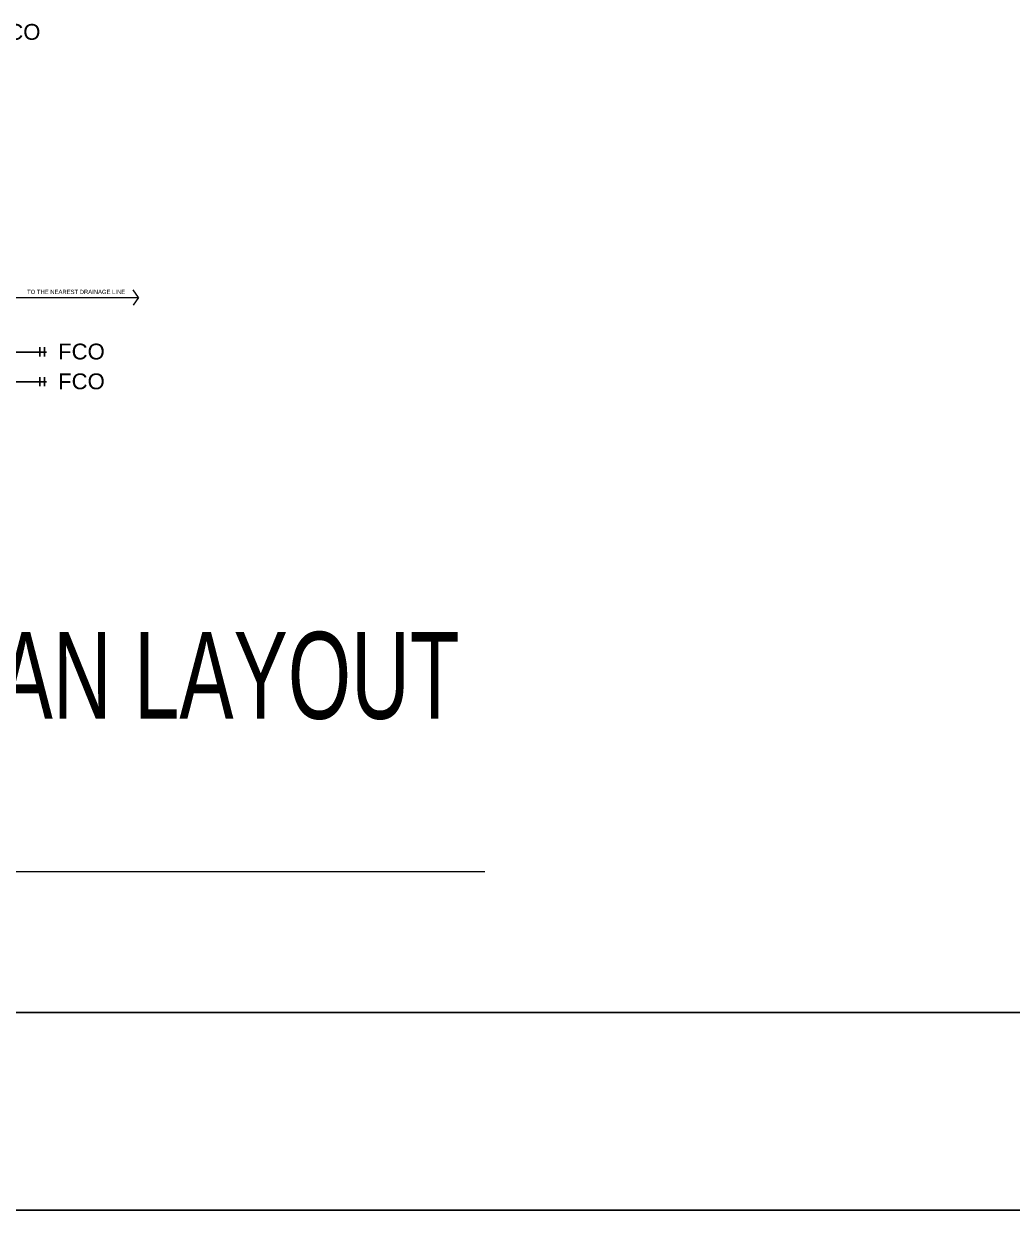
# Model space of a CAD drawing. Header units: millimetres. Extents: x -248340 to 456025, y 261499 to 1049645.
# Drawn here: x 309162 to 319156, y 435004 to 446997 of the extents above; entities that cross this region are included whole.
import ezdxf

# ---------------------------------------------------------------- set-up
doc = ezdxf.new("R2010")
doc.units = ezdxf.units.MM
doc.header["$LTSCALE"] = 8
doc.header["$MEASUREMENT"] = 0
doc.layers.get('0').update_dxf_attribs({"linetype": 'CONTINUOUS'})
doc.layers.add('mv', color=30, linetype='CONTINUOUS', plot=False)
doc.layers.add('S_wall', color=251, linetype='CONTINUOUS', lineweight=0)
doc.layers.add('TEXT', color=2, linetype='CONTINUOUS')
doc.styles.add('20scale@80cl', font='arial.ttf', dxfattribs={"height": 0.04})
doc.styles.get("Standard").update_dxf_attribs({"font": 'txt.shx', "width": 0.7, "bigfont": 'extfont.shx'})

msp = doc.modelspace()

# ---------------------------------------------------------------- linework, layer by layer
at = {"color": 7, "lineweight": 13, "ltscale": 750}
for p, q in [((308784.606, 444228.435), (310323.487, 444228.435)), ((310323.487, 444228.435), (310270.308, 444306.158)), ((310323.487, 444228.435), (310270.308, 444150.712))]:
    msp.add_line(p, q, dxfattribs=at)
at = {"color": 1, "ltscale": 1.25}
for p, q in [((308561.361, 443678.498), (309391.774, 443678.498)), ((309326.323, 443727.586), (309326.323, 443633.5)), ((309371.321, 443727.586), (309371.321, 443633.5)), ((308561.361, 443377.108), (309391.774, 443377.108)), ((309326.323, 443426.196), (309326.323, 443332.11)), ((309371.321, 443426.196), (309371.321, 443332.11))]:
    msp.add_line(p, q, dxfattribs=at)
at = {"layer": 'mv', "color": 6}
for p, q in [((291354.998, 437004.096), (370954.998, 437004.096)), ((289354.998, 435004.096), (373454.998, 435004.096))]:
    msp.add_line(p, q, dxfattribs=at)
at = {"layer": 'S_wall', "ltscale": 1.25}
msp.add_line((294057.422, 438428.256), (313825.297, 438428.256), dxfattribs=at)

# ---------------------------------------------------------------- texts
at = {"layer": 'TEXT', "style": '20scale@80cl'}
for s, height, p in [('FCO', 160, (308859.656, 446834.583)), ('TO THE NEAREST DRAINAGE LINE', 42.59325, (309196.534, 444265.51)), ('FCO', 160, (309510.059, 443603.843)), ('FCO', 160, (309510.059, 443302.453))]:
    msp.add_text(s, height=height, dxfattribs=at).set_placement(p)
at = {"layer": 'TEXT', "insert": (295309.288, 440849.587), "char_height": 878.18348, "width": 19250.01317, "attachment_point": 1}
msp.add_mtext('\\pxqc;{\\fFranklin Gothic Heavy|b0|i0|c0|p34;DRAINAGE AND & SANITARY PLAN LAYOUT\\P\\H0.56936x;GROUND FLOOR}', dxfattribs=at)

doc.saveas('drawing.dxf')
